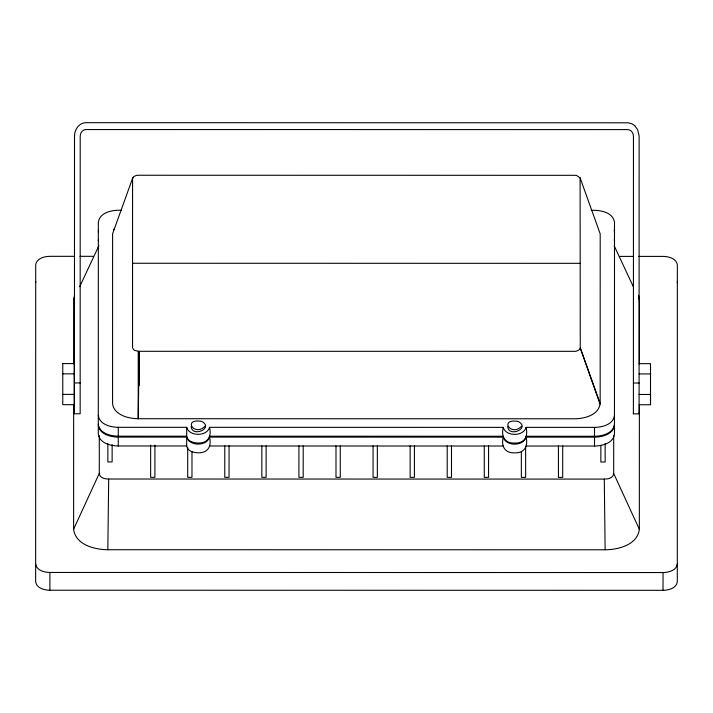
<?xml version="1.0" encoding="UTF-8"?>
<svg xmlns="http://www.w3.org/2000/svg" width="713" height="713" viewBox="0 0 713 713"><rect width="100%" height="100%" fill="white"/><g stroke="black" fill="none" stroke-linecap="round" stroke-linejoin="round"><path stroke-width="1.07" d="M638.616 256.404L663.09 256.404C668.625 256.457 676.575 258.445 677.35 264.951L677.297 581.772C676.512 588.278 668.562 590.266 663.037 590.319L49.91 590.23L49.91 572.459C44.384 572.405 36.434 570.418 35.65 563.912M639.365 405.046L639.347 529.287C637.475 544.901 618.394 549.678 605.123 549.794L107.832 549.723C94.562 549.598 75.48 544.821 73.617 529.206L73.644 404.966M73.644 363.915L73.662 299.576L74.535 295.146M634.686 125.613L637.609 129.623L639.124 136.014L639.098 413.843L633.402 413.843L633.456 136.459C633.536 133.224 631.237 129.65 627.752 129.606L85.916 129.534C82.423 129.57 80.132 133.153 80.213 136.379L80.159 413.763L74.455 413.763L74.508 136.156C74.437 129.891 78.831 122.992 85.551 122.681L628.126 122.796L632.11 123.821L634.686 125.613M74.455 413.763L74.455 412.711M613.697 435.732L613.688 473.468C613.545 477.995 607.939 479.198 604.294 479.091L108.688 479.02C105.043 479.127 99.437 477.924 99.294 473.396L99.303 435.661M107.859 443.611L107.85 461.935L112.128 461.935L112.137 444.52M614.463 425.198C613.376 434.306 602.244 437.087 594.499 437.158L526.06 437.149C523.583 446.472 505.722 446.472 503.244 437.14L209.515 437.105C211.868 446.409 207.75 453.165 198.107 452.826C193.66 452.728 187.403 451.177 186.699 445.981L118.26 445.973L118.26 437.087C110.328 437.087 98.474 433.905 98.305 424.235M614.472 415.421C613.376 424.529 602.244 427.319 594.508 427.381L526.06 427.372C523.583 436.704 505.722 436.695 503.244 427.372L209.515 427.328C211.868 436.641 207.75 443.388 198.107 443.049C193.669 442.96 187.412 441.4 186.699 436.213L118.26 436.204L118.26 427.319C110.524 427.247 99.392 424.458 98.305 415.349M138.224 418.718L138.242 351.268L134.204 350.27L132.538 347.855L132.565 178.678L133.75 176.592L136.094 175.523A6.132 3.993 0 0 1 138.269 175.255L574.589 175.318A6.132 3.993 0 0 1 576.772 175.576L580.097 177.858L600.203 233.891L600.168 403.46C598.849 414.904 584.954 418.602 575.195 418.781L138.224 418.718L139.16 351.295L138.242 351.268M139.151 385.733L139.16 351.295L574.562 351.331A6.132 3.993 0 0 0 576.737 351.072L579.5 349.628L580.266 347.917L580.097 177.858M150.63 445.126L150.63 477.318L154.908 477.318L154.908 445.126M186.699 445.981L186.699 437.096L118.26 437.087M186.699 436.213L186.708 427.328L118.26 427.319M187.706 447.354L187.697 477.327L191.975 477.327L191.984 451.792M224.782 445.848L224.773 477.336L229.051 477.336L229.06 445.848M261.849 445.857L261.84 477.336L266.118 477.336L266.127 445.857M298.925 445.857L298.916 477.345L303.194 477.345L303.203 445.857M335.992 445.866L335.992 477.345L340.27 477.345L340.27 445.866M373.068 445.866L373.059 477.353L377.337 477.353L377.346 445.866M410.144 445.875L410.135 477.353L414.413 477.362L414.422 445.875M447.211 445.883L447.211 477.362L451.489 477.362L451.489 445.883M484.287 445.883L484.279 477.371L488.557 477.371L488.565 445.883M526.06 437.149C528.404 446.454 524.287 453.21 514.652 452.871C505.009 453.21 500.891 446.454 503.244 437.14M526.06 427.372C528.413 436.686 524.296 443.433 514.652 443.094C505.009 443.433 500.9 436.677 503.244 427.372M521.355 451.837L521.355 477.371L525.633 477.371L525.633 446.285M558.431 445.892L558.431 477.38L562.7 477.38L562.709 445.892M526.06 446.035L594.499 446.044L594.499 437.158M526.06 436.258L594.499 436.267L594.508 427.381M600.863 445.322L600.863 462.006L605.141 462.006L605.141 443.682M633.402 413.843L633.402 412.791M639.374 363.995L639.383 299.656L638.509 295.227M639.106 404.752L650.506 404.752L650.514 394.476L639.106 394.476M650.506 404.752L650.514 363.657L639.115 363.657M663.037 590.319L663.037 572.548C668.562 572.494 676.521 570.507 677.297 564.001M107.832 549.723L108.688 479.02M35.703 282.633L35.828 281.519M98.332 232.028L98.51 229.577M98.332 240.914L98.501 239.345M614.463 424.306C613.376 433.415 602.244 436.204 594.499 436.267M191.227 426.222C191.396 437.916 214.577 428.406 201.681 421.401C182.073 418.076 194.56 437.221 204.996 426.214M209.515 427.328C207.037 436.659 189.177 436.65 186.708 427.328M209.515 437.105C207.037 446.427 189.177 446.427 186.699 437.096M507.772 426.267C507.941 437.96 531.123 428.451 518.217 421.445C498.619 418.121 511.096 437.265 521.542 426.258M132.761 177.787L112.592 233.819L112.565 403.389C112.912 410.884 120.444 415.331 126.923 417.167A31.88 20.748 0 0 0 138.224 418.718M73.617 529.206L99.294 473.396M73.662 299.576L74.589 297.579M79.731 286.617L98.866 245.762M113.429 230.228L114.508 228.32M594.499 446.044C602.244 445.973 613.376 443.192 614.463 434.083L614.499 222.322C612.975 211.966 599.856 209.934 591.229 210.353M121.611 210.29C112.984 209.872 99.865 211.895 98.341 222.251L98.296 434.012C99.383 443.121 110.515 445.91 118.26 445.973M74.446 256.324L49.963 256.324C44.438 256.368 36.488 258.356 35.703 264.862L35.65 581.683C36.425 588.189 44.375 590.186 49.91 590.23M80.008 256.324L93.367 256.324M619.695 256.404L633.046 256.404M132.556 263.266L580.275 263.329M62.771 373.844L74.179 373.853M639.106 373.933L650.514 373.933M74.464 382.943L80.168 382.943M633.402 383.024L639.106 383.024M62.771 394.396L74.179 394.396M209.515 436.213L503.244 436.258M209.515 445.99L503.244 446.026M49.91 572.459L663.037 572.548M118.26 436.204C110.8 436.071 101.068 433.789 98.474 425.795M614.196 245.833L633.322 286.697M638.456 297.66L639.383 299.656M613.688 473.468L639.347 529.287M600.168 403.46L580.266 347.917L600.088 404.235M677.225 281.608L677.35 282.722M614.33 229.648L614.499 231.208M614.33 230.54L614.499 232.099M614.33 239.425L614.499 240.985M604.294 479.091L605.123 549.794M639.098 412.791L639.098 413.843M62.771 363.577L62.762 404.672L74.17 404.672L74.179 363.577L62.771 363.577"/></g></svg>
